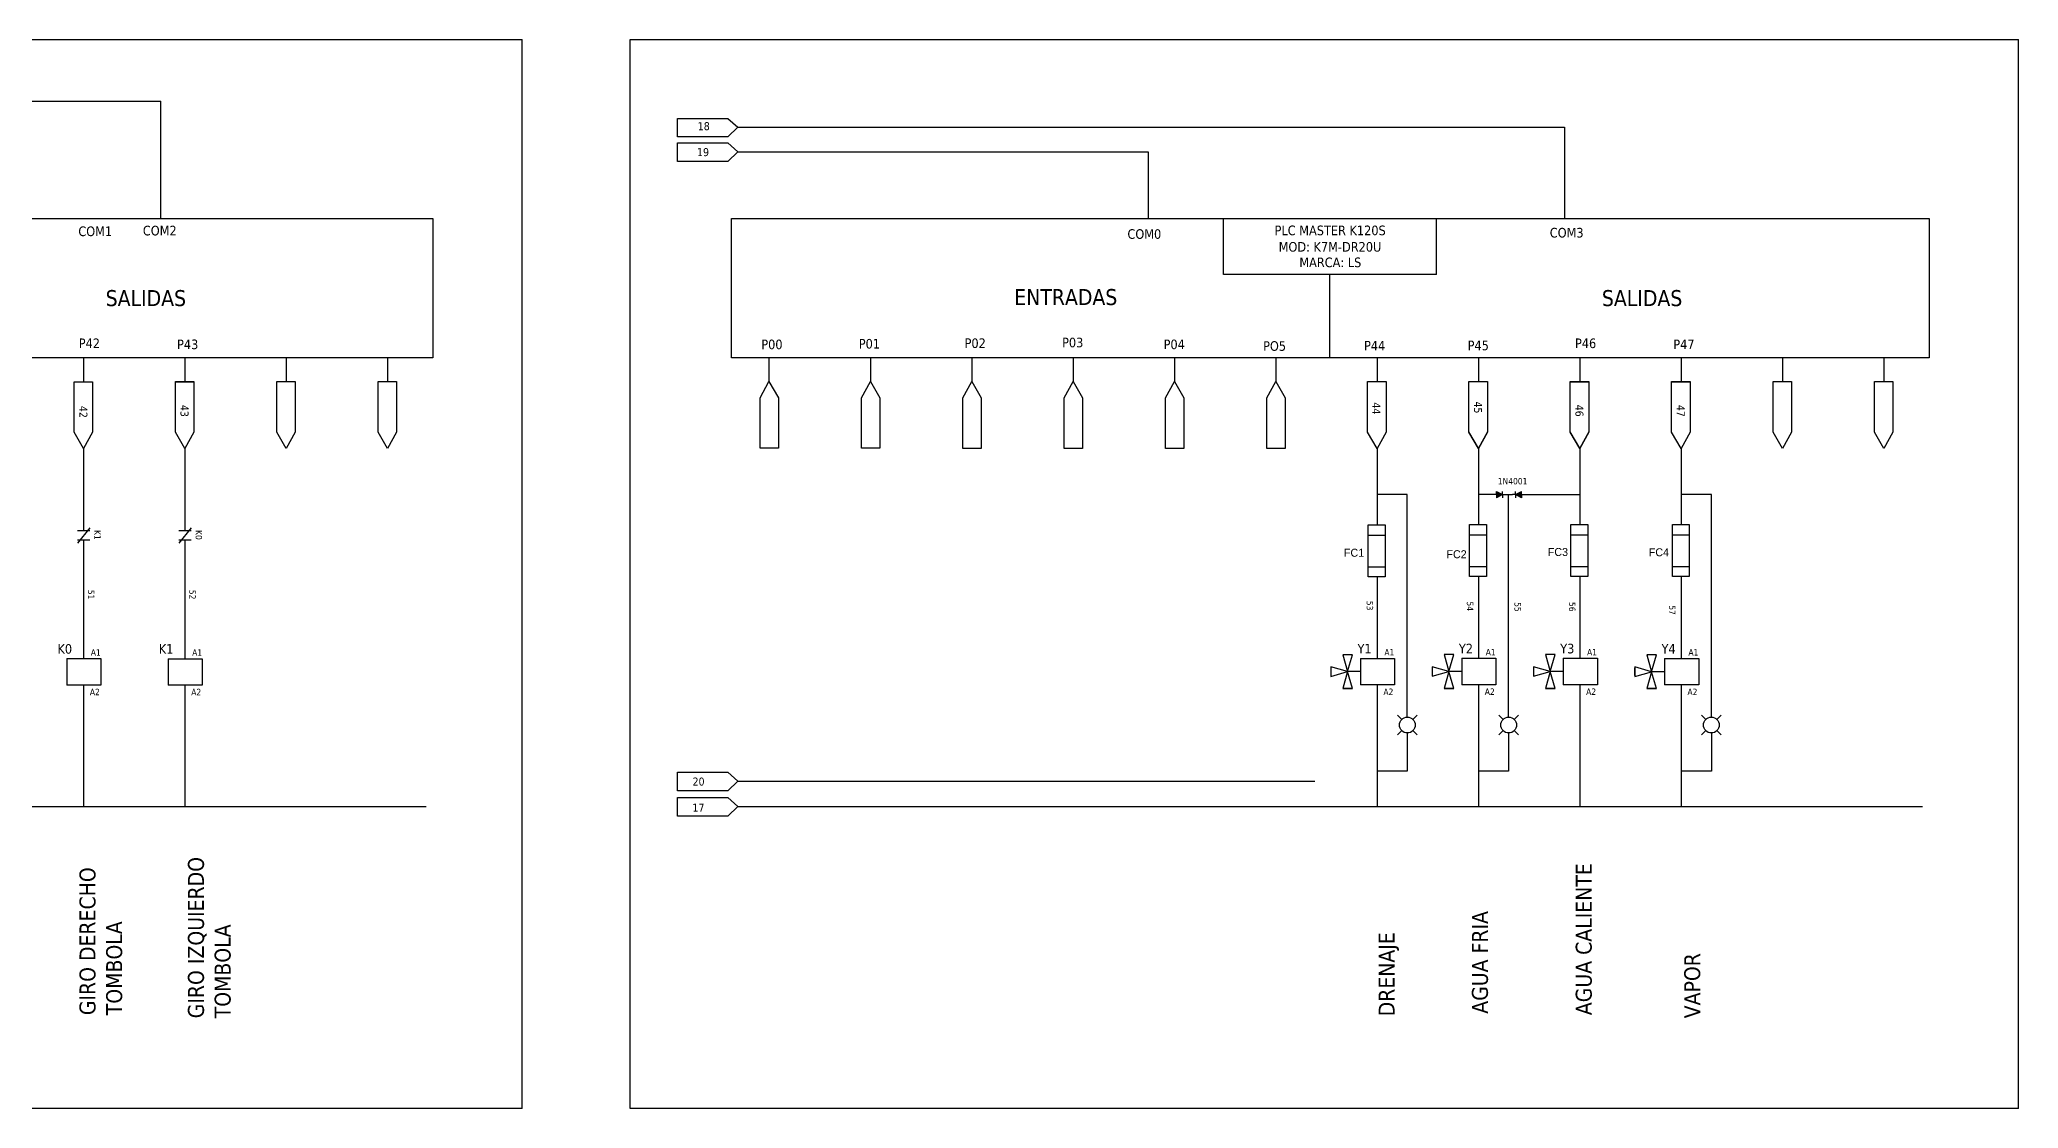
# Model space of a CAD drawing. Header units: millimetres. Extents: x 484 to 5511, y 1144 to 4084.
# Drawn here: x 1767 to 2385, y 1149 to 1483 of the extents above; entities that cross this region are included whole.
import ezdxf
from ezdxf.enums import TextEntityAlignment as Align

# ---------------------------------------------------------------- set-up
doc = ezdxf.new("R2010")
doc.units = ezdxf.units.MM
doc.layers.add('0 @ 1', color=7, linetype='Continuous')
doc.styles.add('Tahoma', font='tahoma.ttf')

# ---------------------------------------------------------------- blocks, each defined once
blk = doc.blocks.new('*U20')
at = {"linetype": 'Continuous'}
for p, q in [((-2.4, 1.92), (2.4, -1.92)), ((-1.5, 1.92), (-1.5, -1.92)), ((1.5, 1.92), (1.5, -1.92))]:
    blk.add_line(p, q, dxfattribs=at)
at = {"style": 'Tahoma'}
for tag, p in [('Descripción', (0, 8.73)), ('Diseñador de referencia', (-0.18, 3.37))]:
    blk.add_attdef(tag, text='', height=1.5, dxfattribs=at).set_placement(p, align=Align.CENTER)
at = {"linetype": 'Continuous', "style": 'Tahoma', "flags": 8}
blk.add_attdef('Terminal 1', text='', height=1.5, dxfattribs=at).set_placement((-3.17, -0.8), align=Align.TOP_RIGHT)
blk.add_attdef('Terminal 2', text='', height=1.5, dxfattribs=at).set_placement((3.17, -0.8), align=Align.TOP_LEFT)

msp = doc.modelspace()

# ---------------------------------------------------------------- hatches: boundary and pattern name
h = msp.add_hatch(color=250)
h.dxf.hatch_style = 1
h.paths.add_polyline_path([(2221.96, 1340.983), (2221.96, 1339.983), (2223.78, 1340.983), (2221.96, 1341.983)])
h = msp.add_hatch(color=250)
h.dxf.hatch_style = 1
h.paths.add_polyline_path([(2229.741, 1340.983), (2229.741, 1341.983), (2227.921, 1340.983), (2229.741, 1339.983)])

# ---------------------------------------------------------------- linework, layer by layer
for p, q in [((1483.696, 1483.158), (1917.492, 1483.158)), ((1917.492, 1149.158), (1917.492, 1483.158)), ((1951.241, 1149.158), (1951.241, 1483.158)), ((1951.241, 1483.158), (2385.037, 1483.158)), ((2385.037, 1149.158), (2385.037, 1483.158)), ((1517.336, 1463.934), (1804.584, 1463.934)), ((1804.584, 1427.271), (1804.584, 1463.934)), ((1965.988, 1458.546), (1981.758, 1458.546)), ((1965.988, 1452.783), (1965.988, 1458.546)), ((1981.758, 1458.546), (1984.881, 1455.739)), ((1984.881, 1455.739), (1981.758, 1452.783)), ((1984.881, 1455.739), (2243.168, 1455.739)), ((2243.168, 1455.739), (2243.168, 1427.271)), ((1981.758, 1452.783), (1965.988, 1452.783)), ((1966.014, 1450.856), (1981.783, 1450.856)), ((1966.014, 1445.093), (1966.014, 1450.856)), ((1981.783, 1450.856), (1984.907, 1448.049)), ((1984.907, 1448.049), (1981.783, 1445.093)), ((1984.907, 1448.049), (2113.092, 1448.049)), ((2113.092, 1448.049), (2113.092, 1427.271)), ((1981.783, 1445.093), (1966.014, 1445.093)), ((2136.615, 1409.792), (2136.615, 1427.271)), ((2203.231, 1409.792), (2203.231, 1427.271)), ((2203.231, 1409.792), (2136.615, 1409.792)), ((2169.87, 1383.703), (2169.87, 1409.792)), ((1780.422, 1383.664), (1780.422, 1376.259)), ((1812.091, 1383.703), (1812.091, 1376.298)), ((1812.091, 1383.658), (1812.091, 1376.253)), ((1843.76, 1383.742), (1843.76, 1376.337)), ((1843.76, 1383.697), (1843.76, 1376.292)), ((1843.76, 1383.697), (1843.76, 1376.292)), ((1875.429, 1383.735), (1875.429, 1376.33)), ((1875.429, 1383.69), (1875.429, 1376.285)), ((1875.429, 1383.69), (1875.429, 1376.285)), ((1994.613, 1383.716), (1994.613, 1376.311)), ((2026.283, 1383.71), (2026.283, 1376.305)), ((2057.952, 1383.703), (2057.952, 1376.298)), ((2057.952, 1383.703), (2057.952, 1376.298)), ((2089.621, 1383.697), (2089.621, 1376.292)), ((2121.29, 1383.69), (2121.29, 1376.285)), ((2152.959, 1383.684), (2152.959, 1376.279)), ((2184.628, 1383.723), (2184.628, 1376.318)), ((2184.628, 1383.677), (2184.628, 1376.272)), ((2184.628, 1383.677), (2184.628, 1376.272)), ((2216.298, 1383.761), (2216.298, 1376.356)), ((2216.298, 1383.716), (2216.298, 1376.311)), ((2216.298, 1383.716), (2216.298, 1376.311)), ((2216.298, 1383.671), (2216.298, 1376.266)), ((2247.967, 1383.755), (2247.967, 1376.35)), ((2247.967, 1383.71), (2247.967, 1376.305)), ((2247.967, 1383.71), (2247.967, 1376.305)), ((2247.967, 1383.664), (2247.967, 1376.259)), ((2279.636, 1383.703), (2279.636, 1376.298)), ((2279.636, 1383.658), (2279.636, 1376.253)), ((2311.305, 1383.697), (2311.305, 1376.292)), ((2342.974, 1383.69), (2342.974, 1376.285)), ((1777.465, 1360.49), (1777.465, 1376.259)), ((1777.465, 1376.259), (1783.229, 1376.259)), ((1777.465, 1360.49), (1777.465, 1376.259)), ((1777.465, 1376.259), (1783.229, 1376.259)), ((1783.229, 1376.259), (1783.229, 1360.49)), ((1783.229, 1376.259), (1783.229, 1360.49)), ((1809.135, 1360.528), (1809.135, 1376.298)), ((1809.135, 1376.298), (1814.898, 1376.298)), ((1809.135, 1360.528), (1809.135, 1376.298)), ((1809.135, 1376.298), (1814.898, 1376.298)), ((1809.135, 1360.483), (1809.135, 1376.253)), ((1809.135, 1376.253), (1814.898, 1376.253)), ((1809.135, 1360.483), (1809.135, 1376.253)), ((1809.135, 1376.253), (1814.898, 1376.253)), ((1814.898, 1376.298), (1814.898, 1360.528)), ((1814.898, 1376.298), (1814.898, 1360.528)), ((1814.898, 1376.253), (1814.898, 1360.483)), ((1814.898, 1376.253), (1814.898, 1360.483)), ((1840.804, 1360.567), (1840.804, 1376.337)), ((1840.804, 1376.337), (1846.567, 1376.337)), ((1840.804, 1360.567), (1840.804, 1376.337)), ((1840.804, 1376.337), (1846.567, 1376.337)), ((1840.804, 1360.522), (1840.804, 1376.292)), ((1840.804, 1376.292), (1846.567, 1376.292)), ((1840.804, 1360.522), (1840.804, 1376.292)), ((1840.804, 1376.292), (1846.567, 1376.292)), ((1840.804, 1360.522), (1840.804, 1376.292)), ((1840.804, 1376.292), (1846.567, 1376.292)), ((1840.804, 1360.522), (1840.804, 1376.292)), ((1840.804, 1376.292), (1846.567, 1376.292)), ((1846.567, 1376.337), (1846.567, 1360.567)), ((1846.567, 1376.337), (1846.567, 1360.567)), ((1846.567, 1376.292), (1846.567, 1360.522)), ((1846.567, 1376.292), (1846.567, 1360.522)), ((1846.567, 1376.292), (1846.567, 1360.522)), ((1846.567, 1376.292), (1846.567, 1360.522)), ((1872.473, 1360.561), (1872.473, 1376.33)), ((1872.473, 1376.33), (1878.236, 1376.33)), ((1872.473, 1360.561), (1872.473, 1376.33)), ((1872.473, 1376.33), (1878.236, 1376.33)), ((1872.473, 1360.515), (1872.473, 1376.285)), ((1872.473, 1376.285), (1878.236, 1376.285)), ((1872.473, 1360.515), (1872.473, 1376.285)), ((1872.473, 1376.285), (1878.236, 1376.285)), ((1872.473, 1360.515), (1872.473, 1376.285)), ((1872.473, 1376.285), (1878.236, 1376.285)), ((1872.473, 1360.515), (1872.473, 1376.285)), ((1872.473, 1376.285), (1878.236, 1376.285)), ((1878.236, 1376.33), (1878.236, 1360.561)), ((1878.236, 1376.33), (1878.236, 1360.561)), ((1878.236, 1376.285), (1878.236, 1360.515)), ((1878.236, 1376.285), (1878.236, 1360.515)), ((1878.236, 1376.285), (1878.236, 1360.515)), ((1878.236, 1376.285), (1878.236, 1360.515)), ((1991.806, 1371.205), (1994.613, 1376.311)), ((1994.613, 1376.311), (1997.57, 1371.205)), ((2023.475, 1371.199), (2026.283, 1376.305)), ((2026.283, 1376.305), (2029.239, 1371.199)), ((2055.145, 1371.192), (2057.952, 1376.298)), ((2057.952, 1376.298), (2060.908, 1371.192)), ((2086.814, 1371.186), (2089.621, 1376.292)), ((2089.621, 1376.292), (2092.577, 1371.186)), ((2118.483, 1371.179), (2121.29, 1376.285)), ((2121.29, 1376.285), (2124.246, 1371.179)), ((2150.152, 1371.173), (2152.959, 1376.279)), ((2152.959, 1376.279), (2155.915, 1371.173)), ((2181.672, 1360.548), (2181.672, 1376.318)), ((2181.672, 1376.318), (2187.436, 1376.318)), ((2181.672, 1360.548), (2181.672, 1376.318)), ((2181.672, 1376.318), (2187.436, 1376.318)), ((2181.672, 1360.503), (2181.672, 1376.272)), ((2181.672, 1376.272), (2187.436, 1376.272)), ((2181.672, 1360.503), (2181.672, 1376.272)), ((2181.672, 1376.272), (2187.436, 1376.272)), ((2181.672, 1360.503), (2181.672, 1376.272)), ((2181.672, 1376.272), (2187.436, 1376.272)), ((2187.436, 1376.318), (2187.436, 1360.548)), ((2187.436, 1376.318), (2187.436, 1360.548)), ((2187.436, 1376.272), (2187.436, 1360.503)), ((2187.436, 1376.272), (2187.436, 1360.503)), ((2187.436, 1376.272), (2187.436, 1360.503)), ((2213.341, 1360.587), (2213.341, 1376.356)), ((2213.341, 1376.356), (2219.105, 1376.356)), ((2213.341, 1360.587), (2213.341, 1376.356)), ((2213.341, 1376.356), (2219.105, 1376.356)), ((2213.341, 1360.541), (2213.341, 1376.311)), ((2213.341, 1376.311), (2219.105, 1376.311)), ((2213.341, 1360.541), (2213.341, 1376.311)), ((2213.341, 1376.311), (2219.105, 1376.311)), ((2213.341, 1360.541), (2213.341, 1376.311)), ((2213.341, 1376.311), (2219.105, 1376.311)), ((2213.341, 1360.541), (2213.341, 1376.311)), ((2213.341, 1376.311), (2219.105, 1376.311)), ((2213.341, 1360.496), (2213.341, 1376.266)), ((2213.341, 1376.266), (2219.105, 1376.266)), ((2213.341, 1360.496), (2213.341, 1376.266)), ((2213.341, 1376.266), (2219.105, 1376.266)), ((2219.105, 1376.356), (2219.105, 1360.587)), ((2219.105, 1376.356), (2219.105, 1360.587)), ((2219.105, 1376.311), (2219.105, 1360.541)), ((2219.105, 1376.311), (2219.105, 1360.541)), ((2219.105, 1376.311), (2219.105, 1360.541)), ((2219.105, 1376.311), (2219.105, 1360.541)), ((2219.105, 1376.266), (2219.105, 1360.496)), ((2219.105, 1376.266), (2219.105, 1360.496)), ((2245.011, 1360.58), (2245.011, 1376.35)), ((2245.011, 1376.35), (2250.774, 1376.35)), ((2245.011, 1360.58), (2245.011, 1376.35)), ((2245.011, 1376.35), (2250.774, 1376.35)), ((2245.011, 1360.535), (2245.011, 1376.305)), ((2245.011, 1376.305), (2250.774, 1376.305)), ((2245.011, 1360.535), (2245.011, 1376.305)), ((2245.011, 1376.305), (2250.774, 1376.305)), ((2245.011, 1360.535), (2245.011, 1376.305)), ((2245.011, 1376.305), (2250.774, 1376.305)), ((2245.011, 1360.535), (2245.011, 1376.305)), ((2245.011, 1376.305), (2250.774, 1376.305)), ((2245.011, 1360.49), (2245.011, 1376.259)), ((2245.011, 1376.259), (2250.774, 1376.259)), ((2245.011, 1360.49), (2245.011, 1376.259)), ((2245.011, 1376.259), (2250.774, 1376.259)), ((2250.774, 1376.35), (2250.774, 1360.58)), ((2250.774, 1376.35), (2250.774, 1360.58)), ((2250.774, 1376.305), (2250.774, 1360.535)), ((2250.774, 1376.305), (2250.774, 1360.535)), ((2250.774, 1376.305), (2250.774, 1360.535)), ((2250.774, 1376.305), (2250.774, 1360.535)), ((2250.774, 1376.259), (2250.774, 1360.49)), ((2250.774, 1376.259), (2250.774, 1360.49)), ((2276.68, 1360.528), (2276.68, 1376.298)), ((2276.68, 1376.298), (2282.443, 1376.298)), ((2276.68, 1360.528), (2276.68, 1376.298)), ((2276.68, 1376.298), (2282.443, 1376.298)), ((2276.68, 1360.483), (2276.68, 1376.253)), ((2276.68, 1376.253), (2282.443, 1376.253)), ((2276.68, 1360.483), (2276.68, 1376.253)), ((2276.68, 1376.253), (2282.443, 1376.253)), ((2282.443, 1376.298), (2282.443, 1360.528)), ((2282.443, 1376.298), (2282.443, 1360.528)), ((2282.443, 1376.253), (2282.443, 1360.483)), ((2282.443, 1376.253), (2282.443, 1360.483)), ((2308.349, 1360.522), (2308.349, 1376.292)), ((2308.349, 1376.292), (2314.112, 1376.292)), ((2308.349, 1360.522), (2308.349, 1376.292)), ((2308.349, 1376.292), (2314.112, 1376.292)), ((2314.112, 1376.292), (2314.112, 1360.522)), ((2314.112, 1376.292), (2314.112, 1360.522)), ((2340.018, 1360.515), (2340.018, 1376.285)), ((2340.018, 1376.285), (2345.782, 1376.285)), ((2340.018, 1360.515), (2340.018, 1376.285)), ((2340.018, 1376.285), (2345.782, 1376.285)), ((2345.782, 1376.285), (2345.782, 1360.515)), ((2345.782, 1376.285), (2345.782, 1360.515)), ((1991.806, 1355.435), (1991.806, 1371.205)), ((1997.57, 1371.205), (1997.57, 1355.435)), ((2023.475, 1355.429), (2023.475, 1371.199)), ((2029.239, 1371.199), (2029.239, 1355.429)), ((2055.145, 1355.422), (2055.145, 1371.192)), ((2060.908, 1371.192), (2060.908, 1355.422)), ((2086.814, 1355.416), (2086.814, 1371.186)), ((2092.577, 1371.186), (2092.577, 1355.416)), ((2118.483, 1355.409), (2118.483, 1371.179)), ((2124.246, 1371.179), (2124.246, 1355.409)), ((2150.152, 1355.403), (2150.152, 1371.173)), ((2155.915, 1371.173), (2155.915, 1355.403)), ((1780.422, 1355.384), (1777.465, 1360.49)), ((1783.229, 1360.49), (1780.422, 1355.384)), ((1812.091, 1355.377), (1809.135, 1360.483)), ((1814.898, 1360.483), (1812.091, 1355.377)), ((1843.76, 1355.416), (1840.804, 1360.522)), ((1843.76, 1355.416), (1840.804, 1360.522)), ((1846.567, 1360.522), (1843.76, 1355.416)), ((1846.567, 1360.522), (1843.76, 1355.416)), ((1875.429, 1355.409), (1872.473, 1360.515)), ((1875.429, 1355.409), (1872.473, 1360.515)), ((1878.236, 1360.515), (1875.429, 1355.409)), ((1878.236, 1360.515), (1875.429, 1355.409)), ((2184.628, 1355.397), (2181.672, 1360.503)), ((2184.628, 1355.397), (2181.672, 1360.503)), ((2187.436, 1360.503), (2184.628, 1355.397)), ((2187.436, 1360.503), (2184.628, 1355.397)), ((2216.298, 1355.435), (2213.341, 1360.541)), ((2216.298, 1355.435), (2213.341, 1360.541)), ((2216.298, 1355.39), (2213.341, 1360.496)), ((2219.105, 1360.541), (2216.298, 1355.435)), ((2219.105, 1360.541), (2216.298, 1355.435)), ((2219.105, 1360.496), (2216.298, 1355.39)), ((2247.967, 1355.429), (2245.011, 1360.535)), ((2247.967, 1355.429), (2245.011, 1360.535)), ((2247.967, 1355.384), (2245.011, 1360.49)), ((2250.774, 1360.535), (2247.967, 1355.429)), ((2250.774, 1360.535), (2247.967, 1355.429)), ((2250.774, 1360.49), (2247.967, 1355.384)), ((2279.636, 1355.377), (2276.68, 1360.483)), ((2282.443, 1360.483), (2279.636, 1355.377)), ((2311.305, 1355.416), (2308.349, 1360.522)), ((2314.112, 1360.522), (2311.305, 1355.416)), ((2342.974, 1355.409), (2340.018, 1360.515)), ((2345.782, 1360.515), (2342.974, 1355.409)), ((1780.422, 1355.384), (1780.422, 1329.698)), ((1812.091, 1355.377), (1812.091, 1329.692)), ((1997.57, 1355.435), (1991.806, 1355.435)), ((2029.239, 1355.429), (2023.475, 1355.429)), ((2060.908, 1355.422), (2055.145, 1355.422)), ((2092.577, 1355.416), (2086.814, 1355.416)), ((2124.246, 1355.409), (2118.483, 1355.409)), ((2155.915, 1355.403), (2150.152, 1355.403)), ((2184.628, 1355.397), (2184.628, 1331.478)), ((2216.298, 1355.435), (2216.298, 1331.589)), ((2247.967, 1355.429), (2247.967, 1331.589)), ((2279.636, 1355.377), (2279.636, 1331.589)), ((2221.96, 1340.983), (2221.96, 1341.983)), ((2221.96, 1341.983), (2223.78, 1340.983)), ((2223.78, 1340.983), (2223.78, 1341.983)), ((2227.921, 1340.983), (2229.741, 1341.983)), ((2227.921, 1340.983), (2227.921, 1341.983)), ((2229.741, 1340.983), (2229.741, 1341.983)), ((2194.077, 1340.983), (2184.628, 1340.983)), ((2194.077, 1273.326), (2194.077, 1340.983)), ((2220.96, 1340.983), (2216.298, 1340.983)), ((2221.96, 1340.983), (2220.96, 1340.983)), ((2221.96, 1340.983), (2221.96, 1339.983)), ((2223.78, 1340.983), (2221.96, 1339.983)), ((2223.78, 1340.983), (2223.78, 1339.983)), ((2223.78, 1340.983), (2224.78, 1340.983)), ((2224.78, 1340.983), (2225.747, 1340.983)), ((2225.747, 1273.326), (2225.747, 1340.983)), ((2225.747, 1340.983), (2226.921, 1340.983)), ((2227.921, 1340.983), (2226.921, 1340.983)), ((2229.741, 1339.983), (2227.921, 1340.983)), ((2227.921, 1340.983), (2227.921, 1339.983)), ((2229.741, 1340.983), (2229.741, 1339.983)), ((2229.741, 1340.983), (2230.741, 1340.983)), ((2230.741, 1340.983), (2247.967, 1340.983)), ((2289.085, 1340.983), (2279.636, 1340.983)), ((2289.085, 1273.326), (2289.085, 1340.983)), ((1780.422, 1326.698), (1780.422, 1296.555)), ((1812.091, 1326.692), (1812.091, 1296.548)), ((2181.887, 1328.33), (2187.163, 1328.33)), ((2213.556, 1328.441), (2218.833, 1328.441)), ((2245.225, 1328.441), (2250.502, 1328.441)), ((2276.895, 1328.441), (2282.171, 1328.441)), ((2181.887, 1318.408), (2187.163, 1318.408)), ((2213.556, 1318.519), (2218.833, 1318.519)), ((2245.225, 1318.519), (2250.502, 1318.519)), ((2276.895, 1318.519), (2282.171, 1318.519)), ((2184.628, 1315.257), (2184.628, 1296.625)), ((2216.298, 1315.368), (2216.298, 1296.664)), ((2247.967, 1315.368), (2247.967, 1296.658)), ((2279.636, 1315.368), (2279.636, 1296.606)), ((1780.422, 1296.555), (1780.422, 1289.703)), ((1812.091, 1296.548), (1812.091, 1289.697)), ((2184.628, 1296.625), (2184.628, 1289.774)), ((2216.298, 1296.664), (2216.298, 1289.813)), ((2247.967, 1296.658), (2247.967, 1289.806)), ((2279.636, 1296.606), (2279.636, 1289.754)), ((1775.184, 1289.703), (1785.865, 1289.703)), ((1775.184, 1289.703), (1775.184, 1281.459)), ((1785.865, 1289.703), (1785.865, 1281.459)), ((1806.853, 1289.697), (1817.535, 1289.697)), ((1806.853, 1289.697), (1806.853, 1281.453)), ((1817.535, 1289.697), (1817.535, 1281.453)), ((2175.412, 1285.654), (2170.136, 1287.154)), ((2170.136, 1287.154), (2170.136, 1284.154)), ((2173.912, 1290.929), (2175.412, 1285.654)), ((2176.912, 1290.929), (2173.912, 1290.929)), ((2175.412, 1285.654), (2176.912, 1290.929)), ((2179.437, 1289.774), (2190.118, 1289.774)), ((2179.437, 1289.774), (2179.437, 1281.53)), ((2190.118, 1289.774), (2190.118, 1281.53)), ((2207.081, 1285.693), (2201.805, 1287.193)), ((2201.805, 1287.193), (2201.805, 1284.193)), ((2205.581, 1290.968), (2207.081, 1285.693)), ((2208.581, 1290.968), (2205.581, 1290.968)), ((2207.081, 1285.693), (2208.581, 1290.968)), ((2211.106, 1289.813), (2221.787, 1289.813)), ((2211.106, 1289.813), (2211.106, 1281.568)), ((2221.787, 1289.813), (2221.787, 1281.568)), ((2238.75, 1285.686), (2233.475, 1287.186)), ((2233.475, 1287.186), (2233.475, 1284.186)), ((2237.25, 1290.962), (2238.75, 1285.686)), ((2240.25, 1290.962), (2237.25, 1290.962)), ((2238.75, 1285.686), (2240.25, 1290.962)), ((2242.775, 1289.806), (2253.456, 1289.806)), ((2242.775, 1289.806), (2242.775, 1281.562)), ((2253.456, 1289.806), (2253.456, 1281.562)), ((2270.419, 1285.634), (2265.144, 1287.134)), ((2265.144, 1287.134), (2265.144, 1284.134)), ((2265.144, 1284.473), (2265.144, 1286.796)), ((2268.919, 1290.91), (2270.419, 1285.634)), ((2271.919, 1290.91), (2268.919, 1290.91)), ((2270.419, 1285.634), (2271.919, 1290.91)), ((2274.444, 1289.754), (2285.126, 1289.754)), ((2274.444, 1289.754), (2274.444, 1281.51)), ((2285.126, 1289.754), (2285.126, 1281.51)), ((1785.865, 1281.459), (1775.184, 1281.459)), ((1780.422, 1281.459), (1780.422, 1274.608)), ((1817.535, 1281.453), (1806.853, 1281.453)), ((1812.091, 1281.453), (1812.091, 1274.601)), ((2170.136, 1284.154), (2175.412, 1285.654)), ((2175.412, 1285.654), (2173.912, 1280.378)), ((2173.912, 1280.378), (2176.912, 1280.378)), ((2176.573, 1280.378), (2174.25, 1280.378)), ((2179.437, 1285.654), (2175.412, 1285.654)), ((2176.912, 1280.378), (2175.412, 1285.654)), ((2190.118, 1281.53), (2179.437, 1281.53)), ((2184.628, 1281.53), (2184.628, 1274.678)), ((2201.805, 1284.193), (2207.081, 1285.693)), ((2207.081, 1285.693), (2205.581, 1280.417)), ((2205.581, 1280.417), (2208.581, 1280.417)), ((2208.242, 1280.417), (2205.92, 1280.417)), ((2211.106, 1285.693), (2207.081, 1285.693)), ((2208.581, 1280.417), (2207.081, 1285.693)), ((2221.787, 1281.568), (2211.106, 1281.568)), ((2216.298, 1281.568), (2216.298, 1274.717)), ((2233.475, 1284.186), (2238.75, 1285.686)), ((2238.75, 1285.686), (2237.25, 1280.41)), ((2237.25, 1280.41), (2240.25, 1280.41)), ((2239.911, 1280.41), (2237.589, 1280.41)), ((2242.775, 1285.686), (2238.75, 1285.686)), ((2240.25, 1280.41), (2238.75, 1285.686)), ((2253.456, 1281.562), (2242.775, 1281.562)), ((2247.967, 1281.562), (2247.967, 1274.71)), ((2265.144, 1284.134), (2270.419, 1285.634)), ((2270.419, 1285.634), (2268.919, 1280.359)), ((2268.919, 1280.359), (2271.919, 1280.359)), ((2271.581, 1280.359), (2269.258, 1280.359)), ((2274.444, 1285.634), (2270.419, 1285.634)), ((2271.919, 1280.359), (2270.419, 1285.634)), ((2285.126, 1281.51), (2274.444, 1281.51)), ((2279.636, 1281.51), (2279.636, 1274.659)), ((1780.422, 1274.608), (1780.422, 1243.49)), ((1812.091, 1274.601), (1812.091, 1243.483)), ((2184.628, 1274.678), (2184.628, 1243.509)), ((2216.298, 1274.717), (2216.298, 1243.548)), ((2247.967, 1274.71), (2247.967, 1243.542)), ((2279.636, 1274.659), (2279.636, 1243.49)), ((2192.325, 1270.704), (2191.026, 1271.998)), ((2194.077, 1271.432), (2194.077, 1273.326)), ((2195.83, 1270.704), (2197.129, 1271.998)), ((2223.994, 1270.704), (2222.695, 1271.998)), ((2225.747, 1271.432), (2225.747, 1273.326)), ((2227.499, 1270.704), (2228.798, 1271.998)), ((2287.333, 1270.704), (2286.033, 1271.998)), ((2289.085, 1271.432), (2289.085, 1273.326)), ((2290.837, 1270.704), (2292.137, 1271.998)), ((2192.325, 1267.214), (2191.026, 1265.92)), ((2194.077, 1266.486), (2194.077, 1264.593)), ((2194.077, 1264.593), (2194.077, 1254.573)), ((2195.83, 1267.214), (2197.129, 1265.92)), ((2223.994, 1267.214), (2222.695, 1265.92)), ((2225.747, 1266.486), (2225.747, 1264.593)), ((2225.747, 1264.593), (2225.747, 1254.573)), ((2227.499, 1267.214), (2228.798, 1265.92)), ((2287.333, 1267.214), (2286.033, 1265.92)), ((2289.085, 1266.486), (2289.085, 1264.593)), ((2289.085, 1264.593), (2289.085, 1254.573)), ((2290.837, 1267.214), (2292.137, 1265.92)), ((1965.988, 1254.201), (1981.758, 1254.201)), ((1965.988, 1248.437), (1965.988, 1254.201)), ((1981.758, 1254.201), (1984.881, 1251.394)), ((1984.881, 1251.394), (1981.758, 1248.437)), ((1984.881, 1251.394), (2165.144, 1251.394)), ((2194.077, 1254.573), (2184.628, 1254.573)), ((2225.747, 1254.573), (2216.298, 1254.573)), ((2289.085, 1254.573), (2279.636, 1254.573)), ((1517.336, 1243.49), (1887.538, 1243.49)), ((1981.758, 1248.437), (1965.988, 1248.437)), ((1965.988, 1246.297), (1981.758, 1246.297)), ((1965.988, 1240.534), (1965.988, 1246.297)), ((1981.758, 1246.297), (1984.881, 1243.49)), ((1984.881, 1243.49), (1981.758, 1240.534)), ((1984.881, 1243.49), (2355.084, 1243.49)), ((1981.758, 1240.534), (1965.988, 1240.534)), ((1917.492, 1149.158), (1483.696, 1149.158)), ((2385.037, 1149.158), (1951.241, 1149.158))]:
    msp.add_line(p, q)
for points in [[(1515.325, 1427.271), (1889.589, 1427.271), (1889.589, 1383.703), (1515.325, 1383.703)], [(1982.87, 1427.271), (2357.134, 1427.271), (2357.134, 1383.703), (1982.87, 1383.703)], [(2181.887, 1331.478), (2187.163, 1331.478), (2187.163, 1315.257), (2181.887, 1315.257)], [(2213.556, 1331.589), (2218.833, 1331.589), (2218.833, 1315.368), (2213.556, 1315.368)], [(2245.225, 1331.589), (2250.502, 1331.589), (2250.502, 1315.368), (2245.225, 1315.368)], [(2276.895, 1331.589), (2282.171, 1331.589), (2282.171, 1315.368), (2276.895, 1315.368)]]:
    msp.add_lwpolyline(points, close=True)
for centre in [(2194.077, 1268.959), (2225.747, 1268.959), (2289.085, 1268.959)]:
    msp.add_circle(centre, 2.473)

# ---------------------------------------------------------------- block references
at = {"layer": '0 @ 1'}
ref = msp.add_blockref('*U20', (1780.417, 1328.198), dxfattribs=dict(at, rotation=270))
ref.add_attrib('Diseñador de referencia', 'K1', dxfattribs={"layer": '0', "height": 2, "rotation": 270, "style": 'Tahoma'}).set_placement((1783.787, 1328.378), align=Align.CENTER)
ref = msp.add_blockref('*U20', (1812.086, 1328.192), dxfattribs=dict(at, rotation=270))
ref.add_attrib('Diseñador de referencia', 'K0', dxfattribs={"layer": '0', "height": 2, "rotation": 270, "style": 'Tahoma'}).set_placement((1815.456, 1328.371), align=Align.CENTER)

# ---------------------------------------------------------------- texts
at = {"style": 'Tahoma'}
for s, insert, char_height, width, attachment_point in [('18', (1972.352, 1457.346), 2.5, 15.27778, 1), ('19', (1972.121, 1449.236), 2.5, 15.27778, 1), ('COM1', (1778.793, 1424.754), 3, 15.27778, 1), ('COM2', (1798.961, 1424.966), 3, 15.27778, 1), ('COM0', (2106.626, 1423.898), 3, 15.27778, 1), ('PLC MASTER K120S', (2169.965, 1425.035), 3, 60.88776, 2), ('COM3', (2238.595, 1424.312), 3, 15.27778, 1), ('MOD: K7M-DR20U', (2169.916, 1419.892), 3, 60.94912, 2), ('MARCA: LS', (2170.014, 1415.043), 3, 60.94912, 2), ('SALIDAS', (1787.331, 1404.879), 5, 51.39622, 1), ('ENTRADAS', (2071.255, 1405.201), 5, 51.39622, 1), ('SALIDAS', (2254.877, 1404.879), 5, 51.39622, 1), ('P42', (1778.925, 1389.751), 3, 15.27778, 1), ('P43', (1809.642, 1389.416), 3, 15.27778, 1), ('P00', (1992.208, 1389.402), 3, 15.27778, 1), ('P01', (2022.672, 1389.609), 3, 15.27778, 1), ('P02', (2055.734, 1389.787), 3, 15.27778, 1), ('P03', (2086.198, 1389.994), 3, 15.27778, 1), ('P04', (2117.923, 1389.416), 3, 15.27778, 1), ('PO5', (2149.011, 1388.904), 3, 15.27778, 1), ('P44', (2180.552, 1389.019), 3, 15.27778, 1), ('P45', (2212.93, 1389.087), 3, 15.27778, 1), ('P46', (2246.47, 1389.751), 3, 15.27778, 1), ('P47', (2277.187, 1389.416), 3, 15.27778, 1), ('1N4001', (2222.344, 1346.161), 2, 4.60148, 1), ('K0', (1772.269, 1294.254), 3, 4.60148, 1), ('A1', (1782.699, 1292.633), 2, 4.60148, 1), ('K1', (1803.938, 1294.247), 3, 4.60148, 1), ('A1', (1814.368, 1292.627), 2, 4.60148, 1), ('Y1', (2178.513, 1294.319), 3, 4.60148, 1), ('A1', (2186.906, 1292.703), 2, 4.60148, 1), ('Y2', (2210.182, 1294.358), 3, 4.60148, 1), ('A1', (2218.575, 1292.742), 2, 4.60148, 1), ('Y3', (2241.851, 1294.352), 3, 4.60148, 1), ('A1', (2250.244, 1292.736), 2, 4.60148, 1), ('Y4', (2273.52, 1294.3), 3, 4.60148, 1), ('A1', (2281.913, 1292.684), 2, 4.60148, 1), ('A2', (1782.401, 1280.282), 2, 4.60148, 1), ('A2', (1814.07, 1280.275), 2, 4.60148, 1), ('A2', (2186.608, 1280.352), 2, 4.60148, 1), ('A2', (2218.277, 1280.391), 2, 4.60148, 1), ('A2', (2249.946, 1280.384), 2, 4.60148, 1), ('A2', (2281.615, 1280.333), 2, 4.60148, 1), ('20', (1970.728, 1252.548), 2.5, 15.27778, 1), ('17', (1970.689, 1244.403), 2.5, 15.27778, 1)]:
    msp.add_mtext(s, dxfattribs=dict(at, insert=insert, char_height=char_height, width=width, attachment_point=attachment_point))
at = {"attachment_point": 1, "style": 'Tahoma'}
for s, insert, char_height, width, rotation in [('42', (1781.619, 1368.69), 2.5, 15.27778, 270), ('43', (1813.228, 1369.015), 2.5, 15.27778, 270), ('44', (2185.66, 1369.793), 2.5, 15.27778, 270), ('45', (2217.431, 1370.088), 2.5, 15.27778, 270), ('46', (2249.104, 1369.067), 2.5, 15.27778, 270), ('47', (2280.773, 1369.015), 2.5, 15.27778, 270), ('51', (1783.817, 1311.228), 2, 15.27778, 270), ('52', (1815.486, 1311.221), 2, 15.27778, 270), ('53', (2183.383, 1307.787), 2, 8.27999, 270), ('54', (2214.686, 1307.583), 2, 8.27999, 270), ('55', (2229.57, 1307.355), 2, 8.27999, 270), ('56', (2246.605, 1307.407), 2, 8.27999, 270), ('57', (2277.874, 1306.388), 2, 8.27999, 270), ('GIRO IZQUIERDO TOMBOLA', (1813.049, 1177.319), 5, 57.55143, 90), ('AGUA CALIENTE', (2246.696, 1178.294), 5, 45.04191, 90), ('GIRO DERECHO TOMBOLA', (1779.151, 1178.294), 5, 52.19022, 90), ('AGUA FRIA', (2214.261, 1178.746), 5, 45.04191, 90), ('DRENAJE', (2185.12, 1177.935), 5, 54.93704, 90), ('VAPOR', (2280.595, 1177.319), 5, 45.04191, 90)]:
    msp.add_mtext(s, dxfattribs=dict(at, insert=insert, char_height=char_height, width=width, rotation=rotation))
at = {"char_height": 2.5, "width": 7.30496, "attachment_point": 1}
for s, insert in [('FC1', (2174.276, 1324.052)), ('FC2', (2206.305, 1323.584)), ('FC3', (2237.98, 1324.285)), ('FC4', (2269.541, 1324.193))]:
    msp.add_mtext(s, dxfattribs=dict(at, insert=insert))

doc.saveas('drawing.dxf')
